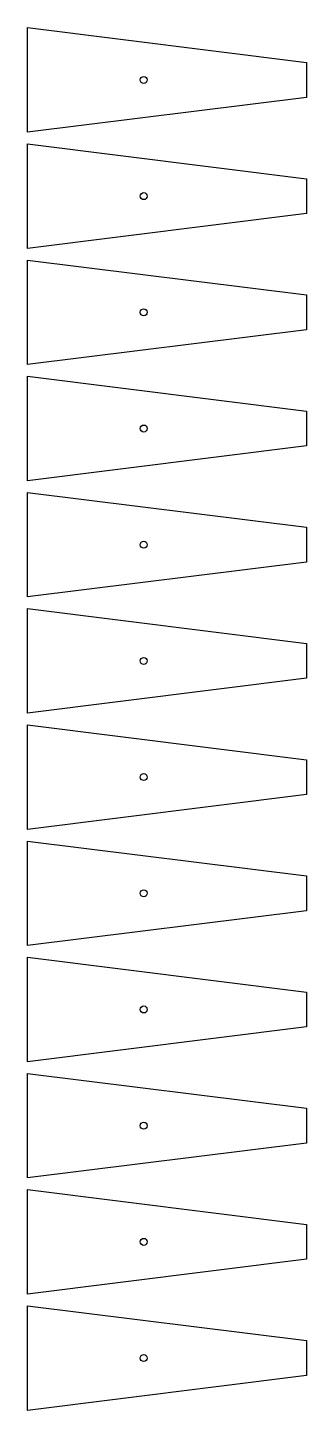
# Model space of a CAD drawing. Extents: x 70.5 to 82.5, y -80.8 to -21.2.
import ezdxf

# ---------------------------------------------------------------- set-up
doc = ezdxf.new("R2010")
doc.units = 0
doc.layers.add('BLACK', color=7, linetype='CONTINUOUS')

msp = doc.modelspace()

# ---------------------------------------------------------------- linework, layer by layer
at = {"layer": 'BLACK', "linetype": 'CONTINUOUS'}
for p, q in [((70.5, -25.75), (70.5, -21.25)), ((70.5, -21.25), (82.5, -22.75)), ((82.5, -22.75), (82.5, -24.25)), ((82.5, -24.25), (70.5, -25.75)), ((70.5, -30.75), (70.5, -26.25)), ((70.5, -26.25), (82.5, -27.75)), ((82.5, -27.75), (82.5, -29.25)), ((82.5, -29.25), (70.5, -30.75)), ((70.5, -35.75), (70.5, -31.25)), ((70.5, -31.25), (82.5, -32.75)), ((82.5, -32.75), (82.5, -34.25)), ((82.5, -34.25), (70.5, -35.75)), ((70.5, -40.75), (70.5, -36.25)), ((70.5, -36.25), (82.5, -37.75)), ((82.5, -37.75), (82.5, -39.25)), ((82.5, -39.25), (70.5, -40.75)), ((70.5, -45.75), (70.5, -41.25)), ((70.5, -41.25), (82.5, -42.75)), ((82.5, -42.75), (82.5, -44.25)), ((82.5, -44.25), (70.5, -45.75)), ((70.5, -50.75), (70.5, -46.25)), ((70.5, -46.25), (82.5, -47.75)), ((82.5, -47.75), (82.5, -49.25)), ((82.5, -49.25), (70.5, -50.75)), ((70.5, -55.75), (70.5, -51.25)), ((70.5, -51.25), (82.5, -52.75)), ((82.5, -52.75), (82.5, -54.25)), ((82.5, -54.25), (70.5, -55.75)), ((70.5, -60.75), (70.5, -56.25)), ((70.5, -56.25), (82.5, -57.75)), ((82.5, -57.75), (82.5, -59.25)), ((82.5, -59.25), (70.5, -60.75)), ((70.5, -65.75), (70.5, -61.25)), ((70.5, -61.25), (82.5, -62.75)), ((82.5, -62.75), (82.5, -64.25)), ((82.5, -64.25), (70.5, -65.75)), ((70.5, -70.75), (70.5, -66.25)), ((70.5, -66.25), (82.5, -67.75)), ((82.5, -67.75), (82.5, -69.25)), ((82.5, -69.25), (70.5, -70.75)), ((70.5, -75.75), (70.5, -71.25)), ((70.5, -71.25), (82.5, -72.75)), ((82.5, -72.75), (82.5, -74.25)), ((82.5, -74.25), (70.5, -75.75)), ((70.5, -80.75), (70.5, -76.25)), ((70.5, -76.25), (82.5, -77.75)), ((82.5, -77.75), (82.5, -79.25)), ((82.5, -79.25), (70.5, -80.75))]:
    msp.add_line(p, q, dxfattribs=at)
at = {"layer": 'BLACK'}
for centre in [(75.5, -23.5), (75.5, -28.5), (75.5, -33.5), (75.5, -38.5), (75.5, -43.5), (75.5, -48.5), (75.5, -53.5), (75.5, -58.5), (75.5, -63.5), (75.5, -68.5), (75.5, -73.5), (75.5, -78.5)]:
    msp.add_circle(centre, 0.15, dxfattribs=at)

doc.saveas('drawing.dxf')
